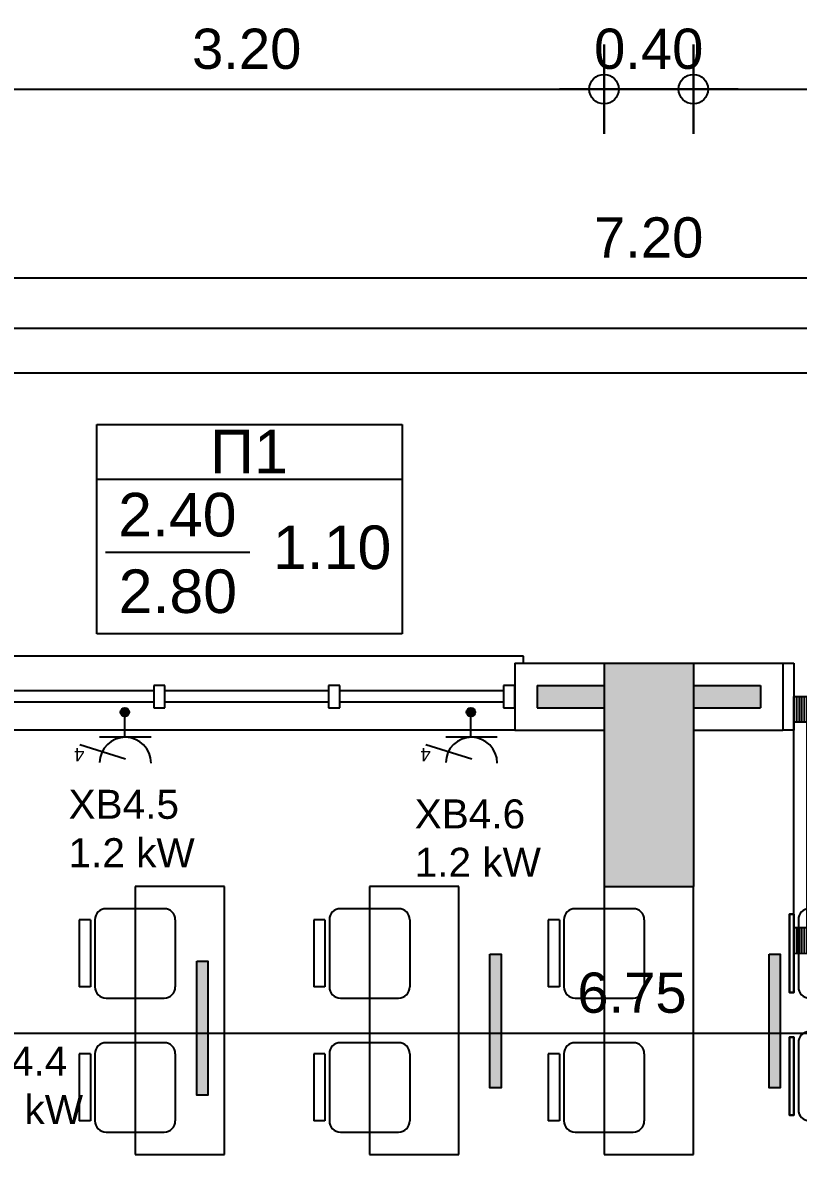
# Model space of a CAD drawing. Header units: metres. Extents: x -11 to 85, y -301 to 135.
# Drawn here: x 37.47 to 40.94, y -30.69 to -25.63 of the extents above; entities that cross this region are included whole.
import ezdxf

# ---------------------------------------------------------------- set-up
doc = ezdxf.new("R2010")
doc.units = ezdxf.units.M
doc.header["$LTSCALE"] = 0.036
doc.header["$PDMODE"] = 2
for name, color, linetype in [('arxitek borofos', 252, 'Continuous'), ('DIMBLK', 252, 'Continuous'), ('Epipla', 252, 'Continuous'), ('hatch color', 252, 'Continuous'), ('HLEK-SYMBOL', 3, 'Continuous'), ('HLEK_FL001_SYMBOLS', 230, 'Continuous'), ('KYKLOFORHTES', 152, 'Continuous'), ('Parathira', 252, 'Continuous')]:
    doc.layers.add(name, color=color, linetype=linetype)
doc.styles.add('COMU-N', font='arial.ttf')
doc.styles.get("Standard").update_dxf_attribs({"font": 'arial.ttf'})
doc.dimstyles.new('CADWDOT', dxfattribs={"dimscale": 0.1, "dimtxt": 1.8, "dimasz": 0.08, "dimexe": 2, "dimexo": 0, "dimgap": 0.09, "dimtad": 0, "dimrnd": 0.001, "dimzin": 0, "dimdsep": 46, "dimtxsty": 'Standard', "dimblk1": 'ARTDIM', "dimblk2": 'ARTDIM', "dimsah": 1, "dimcen": 0.09, "dimdle": 0.05, "dimse1": 1, "dimse2": 1, "dimadec": 0, "dimazin": 0, "dimtfac": 1, "dimtmove": 0, "dimatfit": 3, "dimldrblk": 'ARTDIM', "dimfxl": 2, "dimtvp": 0.9999, "dimtolj": 1, "dimtzin": 0, "dimarcsym": 0})

# ---------------------------------------------------------------- blocks, each defined once
blk = doc.blocks.new('A$C52D13D70')
at = {"layer": 'Parathira'}
for p, q in [((-0.33, 0.04), (-0.33, -2.44)), ((-0.3, 0.04), (-0.33, 0.04)), ((-0.1, 0), (-0.2, 0)), ((-0.2, 0), (-0.2, -0.05)), ((-0.1, -0.05), (-0.1, 0)), ((0, 0), (0, -2.4)), ((-0.2, -0.05), (-0.1, -0.05)), ((-0.175, -0.05), (-0.175, -0.7833)), ((-0.125, -0.05), (-0.125, -0.7833)), ((-0.1, -0.7833), (-0.2, -0.7833)), ((-0.2, -0.7833), (-0.2, -0.8333)), ((-0.1, -0.8333), (-0.1, -0.7833)), ((-0.2, -0.8333), (-0.1, -0.8333)), ((-0.175, -0.8333), (-0.175, -1.5667)), ((-0.125, -0.8333), (-0.125, -1.5667)), ((-0.1, -1.5667), (-0.2, -1.5667)), ((-0.2, -1.5667), (-0.2, -1.6167)), ((-0.1, -1.6167), (-0.1, -1.5667)), ((-0.2, -1.6167), (-0.1, -1.6167)), ((-0.175, -1.6167), (-0.175, -2.35)), ((-0.125, -1.6167), (-0.125, -2.35)), ((-0.1, -2.35), (-0.2, -2.35)), ((-0.2, -2.35), (-0.2, -2.4)), ((-0.1, -2.4), (-0.1, -2.35)), ((-0.2, -2.4), (-0.1, -2.4)), ((-0.33, -2.44), (-0.3, -2.44))]:
    blk.add_line(p, q, dxfattribs=at)
blk = doc.blocks.new('ARTDIM')
at = {"layer": 'DIMBLK'}
for p, q in [((0, -24.9975), (0, 24.9975)), ((-24.9975, 0), (24.9975, 0))]:
    blk.add_line(p, q, dxfattribs=at)
blk.add_circle((0, 0), 8.25, dxfattribs=at)
blk = doc.blocks.new('*D778')
at = {"layer": 'arxitek borofos', "color": 0, "lineweight": -2}
blk.add_line((36.8817, -25.9237), (40.0657, -25.9237), dxfattribs=at)
at = {"layer": 'Defpoints', "color": 0, "transparency": 16777216}
for p in [(40.0737, -25.9237), (36.8737, -27.0019), (40.0737, -27.0019)]:
    blk.add_point(p, dxfattribs=at)
at = {"layer": 'arxitek borofos', "color": 0, "lineweight": -2, "xscale": 0.008, "yscale": 0.008, "zscale": 0.008, "rotation": 180}
blk.add_blockref('ARTDIM', (36.8737, -25.9237), dxfattribs=at)
at = {"layer": 'arxitek borofos', "color": 0, "lineweight": -2, "xscale": 0.008, "yscale": 0.008, "zscale": 0.008}
blk.add_blockref('ARTDIM', (40.0737, -25.9237), dxfattribs=at)
at = {"layer": 'arxitek borofos', "color": 0, "insert": (38.4737, -25.7438), "char_height": 0.18, "attachment_point": 5}
blk.add_mtext('\\A1;3.20', dxfattribs=at)
blk = doc.blocks.new('*D779')
at = {"layer": 'arxitek borofos', "color": 0, "lineweight": -2}
blk.add_line((40.0817, -25.9237), (40.4657, -25.9237), dxfattribs=at)
at = {"layer": 'Defpoints', "color": 0, "transparency": 16777216}
for p in [(40.4737, -25.9237), (40.0737, -27.0019), (40.4737, -27.0019)]:
    blk.add_point(p, dxfattribs=at)
at = {"layer": 'arxitek borofos', "color": 0, "lineweight": -2, "xscale": 0.008, "yscale": 0.008, "zscale": 0.008, "rotation": 180}
blk.add_blockref('ARTDIM', (40.0737, -25.9237), dxfattribs=at)
at = {"layer": 'arxitek borofos', "color": 0, "lineweight": -2, "xscale": 0.008, "yscale": 0.008, "zscale": 0.008}
blk.add_blockref('ARTDIM', (40.4737, -25.9237), dxfattribs=at)
at = {"layer": 'arxitek borofos', "color": 0, "insert": (40.2737, -25.7438), "char_height": 0.18, "attachment_point": 5}
blk.add_mtext('\\A1;0.40', dxfattribs=at)
blk = doc.blocks.new('*D780')
at = {"layer": 'arxitek borofos', "color": 0, "lineweight": -2}
blk.add_line((40.4817, -25.9237), (43.5657, -25.9237), dxfattribs=at)
at = {"layer": 'Defpoints', "color": 0, "transparency": 16777216}
for p in [(43.5737, -25.9237), (40.4737, -27.0019), (43.5737, -27.0019)]:
    blk.add_point(p, dxfattribs=at)
at = {"layer": 'arxitek borofos', "color": 0, "lineweight": -2, "xscale": 0.008, "yscale": 0.008, "zscale": 0.008, "rotation": 180}
blk.add_blockref('ARTDIM', (40.4737, -25.9237), dxfattribs=at)
at = {"layer": 'arxitek borofos', "color": 0, "lineweight": -2, "xscale": 0.008, "yscale": 0.008, "zscale": 0.008}
blk.add_blockref('ARTDIM', (43.5737, -25.9237), dxfattribs=at)
at = {"layer": 'arxitek borofos', "color": 0, "insert": (42.0237, -25.7438), "char_height": 0.18, "attachment_point": 5}
blk.add_mtext('\\A1;3.10', dxfattribs=at)
blk = doc.blocks.new('*D872')
at = {"layer": 'arxitek borofos', "color": 0, "lineweight": -2}
blk.add_line((36.8317, -30.1503), (43.5657, -30.1503), dxfattribs=at)
at = {"layer": 'Defpoints', "color": 0, "transparency": 16777216}
for p in [(36.8237, -29.493), (43.5737, -29.493), (43.5737, -30.1503)]:
    blk.add_point(p, dxfattribs=at)
at = {"layer": 'arxitek borofos', "color": 0, "lineweight": -2, "xscale": 0.008, "yscale": 0.008, "zscale": 0.008, "rotation": 180}
blk.add_blockref('ARTDIM', (36.8237, -30.1503), dxfattribs=at)
at = {"layer": 'arxitek borofos', "color": 0, "lineweight": -2, "xscale": 0.008, "yscale": 0.008, "zscale": 0.008}
blk.add_blockref('ARTDIM', (43.5737, -30.1503), dxfattribs=at)
at = {"layer": 'arxitek borofos', "color": 0, "insert": (40.1987, -29.9703), "char_height": 0.18, "attachment_point": 5}
blk.add_mtext('\\A1;6.75', dxfattribs=at)
blk = doc.blocks.new('A$C46B55638')
at = {"layer": 'Epipla'}
for p, q in [((21.9, 1.5), (29.1, 1.5)), ((22.1, 1.3), (28.9, 1.3))]:
    blk.add_line(p, q, dxfattribs=at)
blk = doc.blocks.new('A$C75A87503')
at = {"layer": 'Parathira'}
for p, q in [((-2.4, 0), (-2.35, 0)), ((-2.35, 0), (-2.35, -0.3)), ((0, 0), (-0.05, 0)), ((-0.05, 0), (-0.05, -0.3)), ((-2.35, -0.15), (-2.2925, -0.15)), ((-2.35, -1.3), (-2.35, -0.15)), ((-2.3385, -0.15), (-2.3385, -0.265)), ((-2.327, -0.15), (-2.327, -0.265)), ((-2.3155, -0.15), (-2.3155, -0.265)), ((-2.304, -0.15), (-2.304, -0.265)), ((-2.2925, -0.15), (-2.2925, -1.2986)), ((-0.1075, -0.15), (-0.1075, -1.2986)), ((-0.05, -0.15), (-0.1075, -0.15)), ((-0.096, -0.15), (-0.096, -0.265)), ((-0.0845, -0.15), (-0.0845, -0.265)), ((-0.073, -0.15), (-0.073, -0.265)), ((-0.0615, -0.15), (-0.0615, -0.265)), ((-0.05, -1.3), (-0.05, -0.15)), ((-2.35, -0.3), (-2.4, -0.3)), ((-2.2925, -0.265), (-2.35, -0.265)), ((-0.1075, -0.265), (-0.05, -0.265)), ((-0.05, -0.3), (0, -0.3)), ((-2.2925, -1.185), (-2.35, -1.185)), ((-2.3385, -1.185), (-2.3385, -1.2999)), ((-2.327, -1.185), (-2.327, -1.2998)), ((-2.3155, -1.185), (-2.3155, -1.2995)), ((-2.304, -1.185), (-2.304, -1.2991)), ((-0.1075, -1.185), (-0.05, -1.185)), ((-0.096, -1.185), (-0.096, -1.2991)), ((-0.0845, -1.185), (-0.0845, -1.2995)), ((-0.073, -1.185), (-0.073, -1.2998)), ((-0.0615, -1.185), (-0.0615, -1.2999))]:
    blk.add_line(p, q, dxfattribs=at)
for centre, start, end in [((-2.35, -0.15), 270, 0), ((-0.05, -0.15), 180, 270)]:
    blk.add_arc(centre, 1.15, start, end, dxfattribs=at)
blk = doc.blocks.new('*D972')
at = {"layer": 'arxitek borofos', "color": 0, "lineweight": -2}
blk.add_line((44.4234, -28.485), (44.4234, -27.001), dxfattribs=at)
at = {"layer": 'Defpoints', "color": 0, "transparency": 16777216}
for p in [(36.6737, -26.993), (44.4234, -26.993), (36.6737, -28.493)]:
    blk.add_point(p, dxfattribs=at)
at = {"layer": 'arxitek borofos', "color": 0, "lineweight": -2, "xscale": 0.008, "yscale": 0.008, "zscale": 0.008}
for p, rotation in [((44.4234, -26.993), 90), ((44.4234, -28.493), 270)]:
    blk.add_blockref('ARTDIM', p, dxfattribs=dict(at, rotation=rotation))
at = {"layer": 'arxitek borofos', "color": 0, "insert": (44.2434, -27.743), "char_height": 0.18, "attachment_point": 5, "rotation": 90}
blk.add_mtext('\\A1;1.50', dxfattribs=at)
blk = doc.blocks.new('*D973')
at = {"layer": 'arxitek borofos', "color": 0, "lineweight": -2}
blk.add_line((36.6817, -26.7685), (43.8657, -26.7685), dxfattribs=at)
at = {"layer": 'Defpoints', "color": 0, "transparency": 16777216}
for p in [(43.8737, -26.7685), (36.6737, -26.993), (43.8737, -26.993)]:
    blk.add_point(p, dxfattribs=at)
at = {"layer": 'arxitek borofos', "color": 0, "lineweight": -2, "xscale": 0.008, "yscale": 0.008, "zscale": 0.008, "rotation": 180}
blk.add_blockref('ARTDIM', (36.6737, -26.7685), dxfattribs=at)
at = {"layer": 'arxitek borofos', "color": 0, "lineweight": -2, "xscale": 0.008, "yscale": 0.008, "zscale": 0.008}
blk.add_blockref('ARTDIM', (43.8737, -26.7685), dxfattribs=at)
at = {"layer": 'arxitek borofos', "color": 0, "insert": (40.2737, -26.5886), "char_height": 0.18, "attachment_point": 5}
blk.add_mtext('\\A1;7.20', dxfattribs=at)
blk = doc.blocks.new('gJ6_a14')
at = {"linetype": 'Continuous'}
for p, q in [((-0.1176, 0.1119), (0.113, 0.1119)), ((0, 0.1119), (0, 0))]:
    blk.add_line(p, q, dxfattribs=at)
blk.add_arc((-0.0023, 0.2279), 0.1153, 180, 358.9566, dxfattribs=at)
blk = doc.blocks.new('*X1779')
at = {"color": 0}
for p, q in [((15.598, 2.587), (15.737, 2.727)), ((15.598, 2.622), (15.702, 2.727)), ((15.601, 2.607), (15.609, 2.616)), ((15.604, 2.646), (15.605, 2.647)), ((15.605, 2.559), (15.765, 2.719)), ((15.609, 2.652), (15.618, 2.66)), ((15.614, 2.621), (15.623, 2.63)), ((15.617, 2.536), (15.789, 2.707)), ((15.618, 2.59), (15.627, 2.599)), ((15.623, 2.665), (15.631, 2.674)), ((15.627, 2.634), (15.636, 2.643)), ((15.631, 2.603), (15.64, 2.612)), ((15.633, 2.516), (15.808, 2.691)), ((15.636, 2.678), (15.645, 2.687)), ((15.64, 2.647), (15.649, 2.656)), ((15.645, 2.616), (15.654, 2.625)), ((15.649, 2.691), (15.658, 2.7)), ((15.653, 2.501), (15.824, 2.672)), ((15.654, 2.66), (15.662, 2.669)), ((15.658, 2.63), (15.667, 2.638)), ((15.662, 2.705), (15.671, 2.714)), ((15.662, 2.599), (15.671, 2.607)), ((15.667, 2.674), (15.676, 2.683)), ((15.671, 2.643), (15.68, 2.652)), ((15.676, 2.718), (15.678, 2.721)), ((15.676, 2.489), (15.836, 2.648)), ((15.676, 2.612), (15.685, 2.621)), ((15.68, 2.687), (15.689, 2.696)), ((15.685, 2.656), (15.693, 2.665)), ((15.689, 2.625), (15.698, 2.634)), ((15.693, 2.7), (15.702, 2.709)), ((15.693, 2.594), (15.702, 2.603)), ((15.698, 2.669), (15.707, 2.678)), ((15.702, 2.638), (15.711, 2.647)), ((15.705, 2.482), (15.843, 2.62)), ((15.707, 2.714), (15.715, 2.722)), ((15.707, 2.607), (15.715, 2.616)), ((15.711, 2.683), (15.72, 2.691)), ((15.715, 2.652), (15.724, 2.66)), ((15.72, 2.727), (15.721, 2.728)), ((15.72, 2.621), (15.729, 2.63)), ((15.724, 2.696), (15.733, 2.705)), ((15.724, 2.59), (15.733, 2.599)), ((15.729, 2.665), (15.738, 2.674)), ((15.733, 2.634), (15.742, 2.643)), ((15.738, 2.709), (15.746, 2.718)), ((15.738, 2.603), (15.746, 2.612)), ((15.742, 2.678), (15.751, 2.687)), ((15.746, 2.647), (15.755, 2.656)), ((15.751, 2.722), (15.752, 2.724)), ((15.751, 2.616), (15.76, 2.625)), ((15.755, 2.691), (15.764, 2.7)), ((15.76, 2.66), (15.768, 2.669)), ((15.764, 2.63), (15.773, 2.638)), ((15.768, 2.705), (15.777, 2.714)), ((15.768, 2.599), (15.777, 2.607)), ((15.773, 2.674), (15.782, 2.683)), ((15.777, 2.643), (15.786, 2.652)), ((15.782, 2.612), (15.791, 2.621)), ((15.786, 2.687), (15.795, 2.696)), ((15.791, 2.656), (15.799, 2.665)), ((15.795, 2.625), (15.804, 2.634)), ((15.799, 2.594), (15.808, 2.603)), ((15.804, 2.669), (15.813, 2.678)), ((15.808, 2.638), (15.817, 2.647)), ((15.813, 2.607), (15.822, 2.616)), ((15.822, 2.652), (15.83, 2.66)), ((15.826, 2.621), (15.835, 2.63)), ((15.83, 2.59), (15.839, 2.599)), ((15.839, 2.634), (15.84, 2.635)), ((15.844, 2.603), (15.844, 2.603)), ((15.605, 2.577), (15.614, 2.585)), ((15.611, 2.547), (15.618, 2.554)), ((15.623, 2.559), (15.631, 2.568)), ((15.627, 2.528), (15.636, 2.537)), ((15.636, 2.572), (15.645, 2.581)), ((15.64, 2.541), (15.649, 2.55)), ((15.645, 2.51), (15.654, 2.519)), ((15.649, 2.585), (15.658, 2.594)), ((15.654, 2.554), (15.662, 2.563)), ((15.658, 2.523), (15.667, 2.532)), ((15.664, 2.494), (15.671, 2.501)), ((15.667, 2.568), (15.676, 2.577)), ((15.671, 2.537), (15.68, 2.546)), ((15.676, 2.506), (15.685, 2.515)), ((15.68, 2.581), (15.689, 2.59)), ((15.685, 2.55), (15.693, 2.559)), ((15.689, 2.519), (15.698, 2.528)), ((15.693, 2.488), (15.702, 2.497)), ((15.698, 2.563), (15.707, 2.572)), ((15.702, 2.532), (15.711, 2.541)), ((15.707, 2.501), (15.715, 2.51)), ((15.711, 2.577), (15.72, 2.585)), ((15.715, 2.546), (15.724, 2.554)), ((15.72, 2.515), (15.729, 2.523)), ((15.724, 2.484), (15.733, 2.493)), ((15.729, 2.559), (15.738, 2.568)), ((15.733, 2.528), (15.742, 2.537)), ((15.738, 2.497), (15.746, 2.506)), ((15.741, 2.482), (15.842, 2.584)), ((15.742, 2.572), (15.751, 2.581)), ((15.746, 2.541), (15.755, 2.55)), ((15.751, 2.51), (15.76, 2.519)), ((15.755, 2.585), (15.764, 2.594)), ((15.76, 2.554), (15.768, 2.563)), ((15.764, 2.523), (15.773, 2.532)), ((15.768, 2.493), (15.777, 2.501)), ((15.773, 2.568), (15.782, 2.577)), ((15.777, 2.537), (15.786, 2.546)), ((15.782, 2.506), (15.791, 2.515)), ((15.786, 2.581), (15.795, 2.59)), ((15.791, 2.55), (15.799, 2.559)), ((15.795, 2.519), (15.804, 2.528)), ((15.804, 2.563), (15.813, 2.572)), ((15.808, 2.532), (15.817, 2.541)), ((15.817, 2.577), (15.826, 2.585)), ((15.822, 2.546), (15.83, 2.554)), ((15.835, 2.559), (15.835, 2.56))]:
    blk.add_line(p, q, dxfattribs=at)
blk = doc.blocks.new('GJ6_A78')
at = {"layer": 'HLEK-SYMBOL', "color": 0, "linetype": 'Continuous'}
blk.add_circle((0, 0), 0.0989, dxfattribs=at)
at = {"layer": 'HLEK-SYMBOL', "color": 0, "xscale": 0.8, "yscale": 0.8, "zscale": 0.8}
blk.add_blockref('*X1779', (-12.576, -2.084), dxfattribs=at)
blk = doc.blocks.new('priza')
at = {"layer": 'HLEK_FL001_SYMBOLS', "xscale": 0.1951472641207488, "yscale": 0.1951472641207488, "zscale": 0.1951472641207488}
blk.add_blockref('GJ6_A78', (87.4, -100.4953), dxfattribs=at)
at = {"layer": 'HLEK_FL001_SYMBOLS', "rotation": 180}
blk.add_blockref('gJ6_a14', (87.4, -100.4952), dxfattribs=at)
blk = doc.blocks.new('priza tetrapli')
at = {"layer": 'HLEK_FL001_SYMBOLS', "ltscale": 5}
blk.add_line((444.1264, -18.901), (444.3314, -18.9664), dxfattribs=at)
at = {"layer": 'HLEK_FL001_SYMBOLS', "rotation": 180}
blk.add_blockref('priza', (531.5297, -119.6074), dxfattribs=at)
at = {"layer": 'HLEK_FL001_SYMBOLS', "ltscale": 5}
blk.add_text('4', height=0.06, dxfattribs=at).set_placement((444.3099, -18.9515))
blk = doc.blocks.new('led 23W')
at = {"layer": 'hatch color'}
blk.add_hatch(color=181, dxfattribs=at).paths.add_polyline_path([(101.2388, -6.7734), (101.2388, -6.7234), (101.8376, -6.7234), (101.8376, -6.7734)])
at = {"layer": 'HLEK_FL001_SYMBOLS'}
blk.add_lwpolyline([(101.2388, -6.7734), (101.2388, -6.7234), (101.8376, -6.7234), (101.8376, -6.7734)], close=True, dxfattribs=at)

msp = doc.modelspace()

# ---------------------------------------------------------------- hatches: boundary and pattern name
at = {"layer": 'arxitek borofos'}
for points in [[(40.4737, -28.493), (40.0737, -28.493), (40.0737, -29.493), (40.4737, -29.493)], [(40.0737, -28.593), (39.7737, -28.593), (39.7737, -28.693), (40.0737, -28.693)], [(40.7737, -28.593), (40.4737, -28.593), (40.4737, -28.693), (40.7737, -28.693)]]:
    msp.add_hatch(color=256, dxfattribs=at).paths.add_polyline_path(points)

# ---------------------------------------------------------------- linework, layer by layer
for p, q in [((37.8022, -28.363), (37.8022, -27.4254)), ((37.8022, -27.4254), (39.1696, -27.4254)), ((39.1696, -27.4254), (39.1696, -28.363)), ((39.1696, -27.6711), (37.8022, -27.6711)), ((37.8412, -27.9966), (38.4872, -27.9966)), ((39.1696, -28.363), (37.8022, -28.363)), ((39.6737, -28.493), (39.6737, -28.793)), ((39.6737, -28.493), (40.0737, -28.493)), ((40.0737, -28.493), (40.4737, -28.493)), ((40.0737, -28.493), (40.0737, -29.493)), ((40.4737, -28.493), (40.4737, -29.493)), ((40.4737, -28.493), (40.8737, -28.493)), ((40.8737, -28.493), (40.8737, -28.793)), ((39.7737, -28.593), (40.0737, -28.593)), ((39.7737, -28.593), (39.7737, -28.693)), ((40.4737, -28.593), (40.7737, -28.593)), ((40.7737, -28.593), (40.7737, -28.693)), ((39.7737, -28.693), (40.0737, -28.693)), ((40.4737, -28.693), (40.7737, -28.693)), ((39.6737, -28.793), (40.0737, -28.793)), ((40.4737, -28.793), (40.8737, -28.793)), ((38.3737, -29.493), (37.9737, -29.493)), ((37.9737, -29.493), (37.9737, -30.693)), ((38.3737, -30.693), (38.3737, -29.493)), ((39.4237, -29.493), (39.0237, -29.493)), ((39.0237, -29.493), (39.0237, -30.693)), ((39.4237, -30.693), (39.4237, -29.493)), ((40.0737, -29.493), (40.4737, -29.493)), ((40.0737, -29.493), (40.0737, -30.693)), ((40.4737, -30.693), (40.4737, -29.493)), ((38.1037, -29.593), (37.8437, -29.593)), ((39.1537, -29.593), (38.8937, -29.593)), ((40.2037, -29.593), (39.9437, -29.593)), ((37.7237, -29.643), (37.7237, -29.943)), ((37.7737, -29.643), (37.7237, -29.643)), ((37.7737, -29.643), (37.7737, -29.943)), ((37.7937, -29.643), (37.7937, -29.943)), ((38.1537, -29.643), (38.1537, -29.943)), ((38.7737, -29.643), (38.7737, -29.943)), ((38.8237, -29.643), (38.7737, -29.643)), ((38.8237, -29.643), (38.8237, -29.943)), ((38.8437, -29.643), (38.8437, -29.943)), ((39.2037, -29.643), (39.2037, -29.943)), ((39.8237, -29.643), (39.8237, -29.943)), ((39.8737, -29.643), (39.8237, -29.643)), ((39.8737, -29.643), (39.8737, -29.943)), ((39.8937, -29.643), (39.8937, -29.943)), ((40.2537, -29.643), (40.2537, -29.943)), ((40.9237, -29.643), (40.9237, -29.943)), ((40.9437, -29.643), (40.9437, -29.943)), ((37.7737, -29.943), (37.7237, -29.943)), ((38.8237, -29.943), (38.7737, -29.943)), ((39.8737, -29.943), (39.8237, -29.943)), ((37.8437, -29.993), (38.1037, -29.993)), ((38.8937, -29.993), (39.1537, -29.993)), ((39.9437, -29.993), (40.2037, -29.993)), ((38.1037, -30.193), (37.8437, -30.193)), ((39.1537, -30.193), (38.8937, -30.193)), ((40.2037, -30.193), (39.9437, -30.193)), ((40.9237, -30.193), (40.9237, -30.493)), ((40.9437, -30.193), (40.9437, -30.493)), ((37.7237, -30.243), (37.7237, -30.543)), ((37.7737, -30.243), (37.7237, -30.243)), ((37.7737, -30.243), (37.7737, -30.543)), ((37.7937, -30.243), (37.7937, -30.543)), ((38.1537, -30.243), (38.1537, -30.543)), ((38.7737, -30.243), (38.7737, -30.543)), ((38.8237, -30.243), (38.7737, -30.243)), ((38.8237, -30.243), (38.8237, -30.543)), ((38.8437, -30.243), (38.8437, -30.543)), ((39.2037, -30.243), (39.2037, -30.543)), ((39.8237, -30.243), (39.8237, -30.543)), ((39.8737, -30.243), (39.8237, -30.243)), ((39.8737, -30.243), (39.8737, -30.543)), ((39.8937, -30.243), (39.8937, -30.543)), ((40.2537, -30.243), (40.2537, -30.543)), ((37.7737, -30.543), (37.7237, -30.543)), ((38.8237, -30.543), (38.7737, -30.543)), ((39.8737, -30.543), (39.8237, -30.543)), ((37.8437, -30.593), (38.1037, -30.593)), ((38.8937, -30.593), (39.1537, -30.593)), ((39.9437, -30.593), (40.2037, -30.593)), ((37.9737, -30.693), (38.3737, -30.693)), ((39.0237, -30.693), (39.4237, -30.693)), ((40.0737, -30.693), (40.4737, -30.693))]:
    msp.add_line(p, q, dxfattribs=at)
for centre, start, end in [((37.8437, -29.643), 90, 180), ((38.1037, -29.643), 0, 90), ((38.8937, -29.643), 90, 180), ((39.1537, -29.643), 0, 90), ((39.9437, -29.643), 90, 180), ((40.2037, -29.643), 0, 90), ((40.9937, -29.643), 90, 180), ((37.8437, -29.943), 180, 270), ((38.1037, -29.943), 270, 0), ((38.8937, -29.943), 180, 270), ((39.1537, -29.943), 270, 0), ((39.9437, -29.943), 180, 270), ((40.2037, -29.943), 270, 0), ((40.9937, -29.943), 180, 270), ((40.9937, -30.193), 90, 180), ((37.8437, -30.243), 90, 180), ((38.1037, -30.243), 0, 90), ((38.8937, -30.243), 90, 180), ((39.1537, -30.243), 0, 90), ((39.9437, -30.243), 90, 180), ((40.2037, -30.243), 0, 90), ((40.9937, -30.493), 180, 270), ((37.8437, -30.543), 180, 270), ((38.1037, -30.543), 270, 0), ((38.8937, -30.543), 180, 270), ((39.1537, -30.543), 270, 0), ((39.9437, -30.543), 180, 270), ((40.2037, -30.543), 270, 0)]:
    msp.add_arc(centre, 0.05, start, end, dxfattribs=at)
for points in [[(40.9037, -29.618, 0.8), (40.9237, -29.618, 0.8), (40.9237, -29.618, 0.62), (40.9037, -29.618, 0.62)], [(40.9237, -29.618, 0.62), (40.9037, -29.618, 0.62), (40.9037, -29.968, 0.62), (40.9237, -29.968, 0.62)], [(40.9037, -29.618, 0.62), (40.9037, -29.618, 0.8), (40.9037, -29.968, 0.8), (40.9037, -29.968, 0.62)], [(40.9037, -29.618, 0.8), (40.9237, -29.618, 0.8), (40.9237, -29.968, 0.8), (40.9037, -29.968, 0.8)], [(40.9237, -29.618, 0.8), (40.9237, -29.618, 0.62), (40.9237, -29.968, 0.62), (40.9237, -29.968, 0.8)], [(40.9037, -29.968, 0.8), (40.9237, -29.968, 0.8), (40.9237, -29.968, 0.62), (40.9037, -29.968, 0.62)], [(40.9037, -30.168, 0.8), (40.9237, -30.168, 0.8), (40.9237, -30.168, 0.62), (40.9037, -30.168, 0.62)], [(40.9237, -30.168, 0.62), (40.9037, -30.168, 0.62), (40.9037, -30.518, 0.62), (40.9237, -30.518, 0.62)], [(40.9037, -30.168, 0.62), (40.9037, -30.168, 0.8), (40.9037, -30.518, 0.8), (40.9037, -30.518, 0.62)], [(40.9037, -30.168, 0.8), (40.9237, -30.168, 0.8), (40.9237, -30.518, 0.8), (40.9037, -30.518, 0.8)], [(40.9237, -30.168, 0.8), (40.9237, -30.168, 0.62), (40.9237, -30.518, 0.62), (40.9237, -30.518, 0.8)], [(40.9037, -30.518, 0.8), (40.9237, -30.518, 0.8), (40.9237, -30.518, 0.62), (40.9037, -30.518, 0.62)]]:
    msp.add_3dface(points, dxfattribs=at)

# ---------------------------------------------------------------- block references
for name, p in [('A$C46B55638', (14.7737, -28.493)), ('A$C75A87503', (43.2737, -28.493))]:
    msp.add_blockref(name, p, dxfattribs=at)
at = {"layer": 'arxitek borofos', "rotation": 270}
msp.add_blockref('A$C52D13D70', (39.6737, -28.793), dxfattribs=at)
at = {"layer": 'HLEK_FL001_SYMBOLS', "rotation": 180}
for p in [(482.0574, -47.8251), (483.6074, -47.8251)]:
    msp.add_blockref('priza tetrapli', p, dxfattribs=at)
at = {"layer": 'KYKLOFORHTES', "rotation": 270}
for p in [(45.0234, 71.4102), (46.336, 71.442), (47.586, 71.442)]:
    msp.add_blockref('led 23W', p, dxfattribs=at)

# ---------------------------------------------------------------- texts
at = {"layer": 'arxitek borofos', "style": 'COMU-N'}
for s, p in [('Π1', (38.3096, -27.6438)), ('2.40', (37.8979, -27.9261)), ('1.10', (38.5912, -28.0723)), ('2.80', (37.9003, -28.2691))]:
    msp.add_text(s, height=0.195, dxfattribs=at).set_placement(p)
at = {"layer": 'HLEK_FL001_SYMBOLS', "char_height": 0.13, "attachment_point": 1, "style": 'COMU-N'}
for s, insert in [('{\\fArial|b0|i0|c161|p34;ΧΒ4.}5{\\fArial|b0|i0|c161|p34;\\P1.2 }kW', (37.6758, -29.0606)), ('{\\fArial|b0|i0|c161|p34;ΧΒ4.}6{\\fArial|b0|i0|c161|p34;\\P1.2 }kW', (39.2258, -29.1036)), ('{\\fArial|b0|i0|c161|p34;ΧΒ4.}4{\\fArial|b0|i0|c161|p34;\\P1.2 }kW', (37.1758, -30.2106))]:
    msp.add_mtext_dynamic_manual_height_columns(s, width=1.251159, gutter_width=0.65, heights=[0.5773], dxfattribs=dict(at, insert=insert))

# ---------------------------------------------------------------- dimensions: what is measured, and where the dimension line sits
at = {"layer": 'arxitek borofos'}
for base, p1, p2, picture, middle in [((40.0737, -25.9237), (36.8737, -27.0019), (40.0737, -27.0019), '*D778', (38.4737, -25.7438)), ((43.5737, -25.9237), (40.4737, -27.0019), (43.5737, -27.0019), '*D780', (42.0237, -25.7438)), ((43.8737, -26.7685), (36.6737, -26.993), (43.8737, -26.993), '*D973', (40.2737, -26.5886)), ((43.5737, -30.1503), (36.8237, -29.493), (43.5737, -29.493), '*D872', (40.1987, -29.9703))]:
    dim = msp.add_linear_dim(base=base, p1=p1, p2=p2, dimstyle='CADWDOT', dxfattribs=at)
    dim.commit()
    dim.dimension.update_dxf_attribs({"geometry": picture, "text_midpoint": middle})
dim = msp.add_linear_dim(base=(40.4737, -25.9237), p1=(40.0737, -27.0019), p2=(40.4737, -27.0019), dimstyle='CADWDOT', dxfattribs=at)
dim.commit()
dim.dimension.update_dxf_attribs({"geometry": '*D779', "text_midpoint": (40.2737, -25.9237), "dimtype": 160})
dim = msp.add_linear_dim(base=(44.4234, -26.993), p1=(36.6737, -28.493), p2=(36.6737, -26.993), angle=90, dimstyle='CADWDOT', dxfattribs=at)
dim.commit()
dim.dimension.update_dxf_attribs({"geometry": '*D972', "text_midpoint": (44.2434, -27.743)})

doc.saveas('drawing.dxf')
